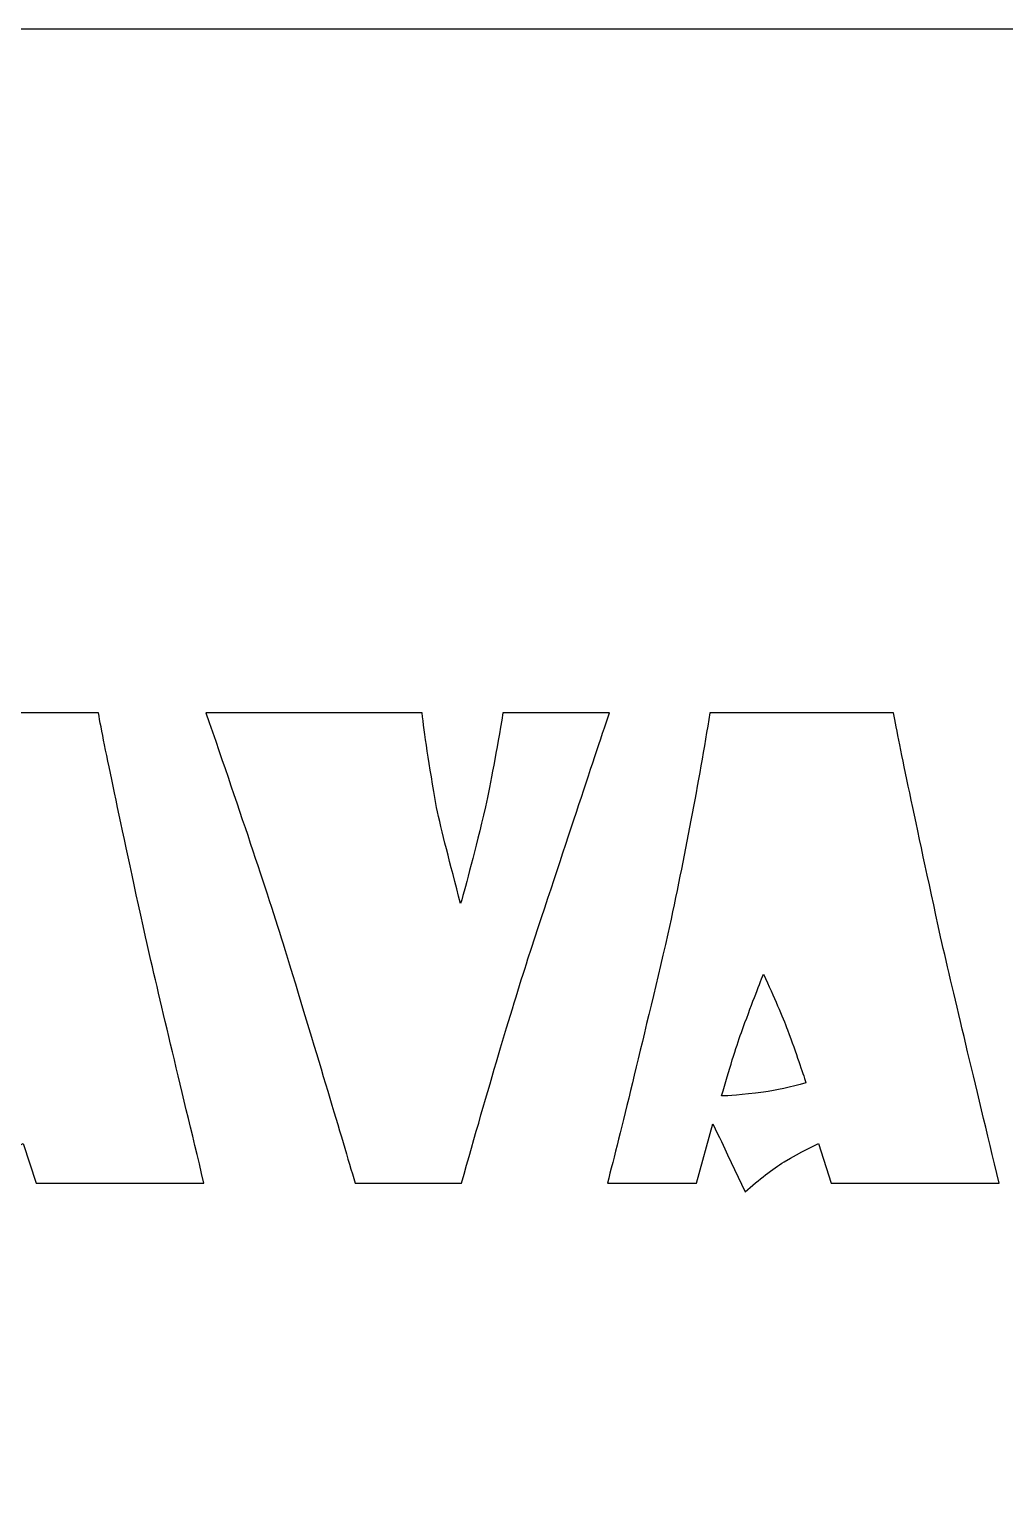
# Model space of a CAD drawing. Header units: centimetres. Extents: x -25 to 25, y -32.5 to 32.5.
# Drawn here: x 7.13 to 14.84, y 20.96 to 32.5 of the extents above; entities that cross this region are included whole.
import ezdxf

# ---------------------------------------------------------------- set-up
doc = ezdxf.new("R2010")
doc.units = ezdxf.units.CM
doc.header["$MEASUREMENT"] = 0
doc.layers.add('Capa 1', color=7, linetype='Continuous')

msp = doc.modelspace()

# ---------------------------------------------------------------- linework, layer by layer
at = {"layer": 'Capa 1', "color": 254}
msp.add_lwpolyline([(-25, -32.5), (25, -32.5), (25, 32.5), (-25, 32.5), (-25, -32.5)], close=True, dxfattribs=at)
at = {"layer": 'Capa 1', "color": 250}
for points, knots in [([(8.51275, 23.39237), (8.51275, 23.39237), (7.18749, 23.39237), (7.18749, 23.39237), (7.18749, 23.39237), (7.18749, 23.39237), (7.08606, 23.7041), (7.08606, 23.7041), (7.08606, 23.7041), (7.04977, 23.69008), (6.95988, 23.64225), (6.81474, 23.5606), (6.81474, 23.5606), (6.72237, 23.50123), (6.61929, 23.42123), (6.50631, 23.32227), (6.50631, 23.32227), (6.50631, 23.32227), (6.36941, 23.61503), (6.36941, 23.61503), (6.36941, 23.61503), (6.3422, 23.67359), (6.30261, 23.7544), (6.25148, 23.85914), (6.25148, 23.85914), (6.25148, 23.85914), (6.12448, 23.39237), (6.12448, 23.39237), (6.12448, 23.39237), (6.12448, 23.39237), (5.42021, 23.39237), (5.42021, 23.39237), (5.42021, 23.39237), (5.52329, 23.78986), (5.68245, 24.44631), (5.89769, 25.36088), (5.89769, 25.36088), (6.02964, 25.97361), (6.14015, 26.55419), (6.22839, 27.10342), (6.22839, 27.10342), (6.22839, 27.10342), (7.67982, 27.10342), (7.67982, 27.10342), (7.67982, 27.10342), (7.72518, 26.85025), (7.84888, 26.26143), (8.05093, 25.33696), (8.05093, 25.33696), (8.16226, 24.8537), (8.31648, 24.2055), (8.51275, 23.39237)], [0, 0, 0, 0, 0.07142857, 0.07142857, 0.07142857, 0.07142857, 0.14285714, 0.14285714, 0.14285714, 0.14285714, 0.21428571, 0.21428571, 0.21428571, 0.21428571, 0.28571429, 0.28571429, 0.28571429, 0.28571429, 0.35714286, 0.35714286, 0.35714286, 0.35714286, 0.42857143, 0.42857143, 0.42857143, 0.42857143, 0.5, 0.5, 0.5, 0.5, 0.57142857, 0.57142857, 0.57142857, 0.57142857, 0.64285714, 0.64285714, 0.64285714, 0.64285714, 0.71428571, 0.71428571, 0.71428571, 0.71428571, 0.78571429, 0.78571429, 0.78571429, 0.78571429, 0.85714286, 0.85714286, 0.85714286, 0.85714286, 1, 1, 1, 1]), ([(11.71498, 27.10342), (11.58138, 26.70758), (11.36696, 26.0602), (11.07173, 25.16295), (11.07173, 25.16295), (10.93648, 24.74154), (10.76165, 24.15107), (10.54723, 23.39237), (10.54723, 23.39237), (10.54723, 23.39237), (9.70606, 23.39237), (9.70606, 23.39237), (9.70606, 23.39237), (9.59803, 23.75935), (9.41825, 24.35972), (9.1659, 25.19264), (9.1659, 25.19264), (9.0224, 25.65281), (8.80964, 26.29029), (8.52842, 27.10342), (8.52842, 27.10342), (8.52842, 27.10342), (10.2355, 27.10342), (10.2355, 27.10342), (10.2355, 27.10342), (10.252, 26.95003), (10.28993, 26.7018), (10.35013, 26.35709), (10.35013, 26.35709), (10.39054, 26.17319), (10.45404, 25.92001), (10.53981, 25.59838), (10.53981, 25.59838), (10.58434, 25.75425), (10.65032, 26.00907), (10.73691, 26.36204), (10.73691, 26.36204), (10.77649, 26.55171), (10.82268, 26.79912), (10.87381, 27.10342), (10.87381, 27.10342), (10.87381, 27.10342), (11.71498, 27.10342), (11.71498, 27.10342)], [0, 0, 0, 0, 0.08333333, 0.08333333, 0.08333333, 0.08333333, 0.16666667, 0.16666667, 0.16666667, 0.16666667, 0.25, 0.25, 0.25, 0.25, 0.33333333, 0.33333333, 0.33333333, 0.33333333, 0.41666667, 0.41666667, 0.41666667, 0.41666667, 0.5, 0.5, 0.5, 0.5, 0.58333333, 0.58333333, 0.58333333, 0.58333333, 0.66666667, 0.66666667, 0.66666667, 0.66666667, 0.75, 0.75, 0.75, 0.75, 0.83333333, 0.83333333, 0.83333333, 0.83333333, 1, 1, 1, 1]), ([(14.79185, 23.39237), (14.79185, 23.39237), (13.46659, 23.39237), (13.46659, 23.39237), (13.46659, 23.39237), (13.46659, 23.39237), (13.36516, 23.7041), (13.36516, 23.7041), (13.36516, 23.7041), (13.32887, 23.69008), (13.23898, 23.64225), (13.09384, 23.5606), (13.09384, 23.5606), (13.00147, 23.50123), (12.89839, 23.42123), (12.78541, 23.32227), (12.78541, 23.32227), (12.78541, 23.32227), (12.64851, 23.61503), (12.64851, 23.61503), (12.64851, 23.61503), (12.6213, 23.67359), (12.58171, 23.7544), (12.53058, 23.85914), (12.53058, 23.85914), (12.53058, 23.85914), (12.40358, 23.39237), (12.40358, 23.39237), (12.40358, 23.39237), (12.40358, 23.39237), (11.69931, 23.39237), (11.69931, 23.39237), (11.69931, 23.39237), (11.80239, 23.78986), (11.96155, 24.44631), (12.17679, 25.36088), (12.17679, 25.36088), (12.30874, 25.97361), (12.41925, 26.55419), (12.50749, 27.10342), (12.50749, 27.10342), (12.50749, 27.10342), (13.95892, 27.10342), (13.95892, 27.10342), (13.95892, 27.10342), (14.00428, 26.85025), (14.12798, 26.26143), (14.33003, 25.33696), (14.33003, 25.33696), (14.44136, 24.8537), (14.59558, 24.2055), (14.79185, 23.39237)], [0, 0, 0, 0, 0.07142857, 0.07142857, 0.07142857, 0.07142857, 0.14285714, 0.14285714, 0.14285714, 0.14285714, 0.21428571, 0.21428571, 0.21428571, 0.21428571, 0.28571429, 0.28571429, 0.28571429, 0.28571429, 0.35714286, 0.35714286, 0.35714286, 0.35714286, 0.42857143, 0.42857143, 0.42857143, 0.42857143, 0.5, 0.5, 0.5, 0.5, 0.57142857, 0.57142857, 0.57142857, 0.57142857, 0.64285714, 0.64285714, 0.64285714, 0.64285714, 0.71428571, 0.71428571, 0.71428571, 0.71428571, 0.78571429, 0.78571429, 0.78571429, 0.78571429, 0.85714286, 0.85714286, 0.85714286, 0.85714286, 1, 1, 1, 1]), ([(13.26702, 24.18406), (13.2398, 24.26983), (13.19115, 24.40837), (13.12188, 24.60052), (13.12188, 24.60052), (13.08064, 24.70773), (13.01714, 24.85452), (12.93137, 25.04173), (12.93137, 25.04173), (12.89426, 24.94854), (12.83571, 24.79432), (12.75654, 24.58156), (12.75654, 24.58156), (12.71284, 24.45868), (12.66088, 24.29127), (12.60068, 24.08015), (12.60068, 24.08015), (12.64933, 24.08015), (12.75902, 24.08922), (12.93055, 24.10902), (12.93055, 24.10902), (13.03363, 24.12304), (13.14579, 24.1486), (13.26702, 24.18406)], [0, 0, 0, 0, 0.14285714, 0.14285714, 0.14285714, 0.14285714, 0.28571429, 0.28571429, 0.28571429, 0.28571429, 0.42857143, 0.42857143, 0.42857143, 0.42857143, 0.57142857, 0.57142857, 0.57142857, 0.57142857, 0.71428571, 0.71428571, 0.71428571, 0.71428571, 1, 1, 1, 1])]:
    msp.add_open_spline(points, degree=3, knots=knots, dxfattribs=at)

doc.saveas('drawing.dxf')
